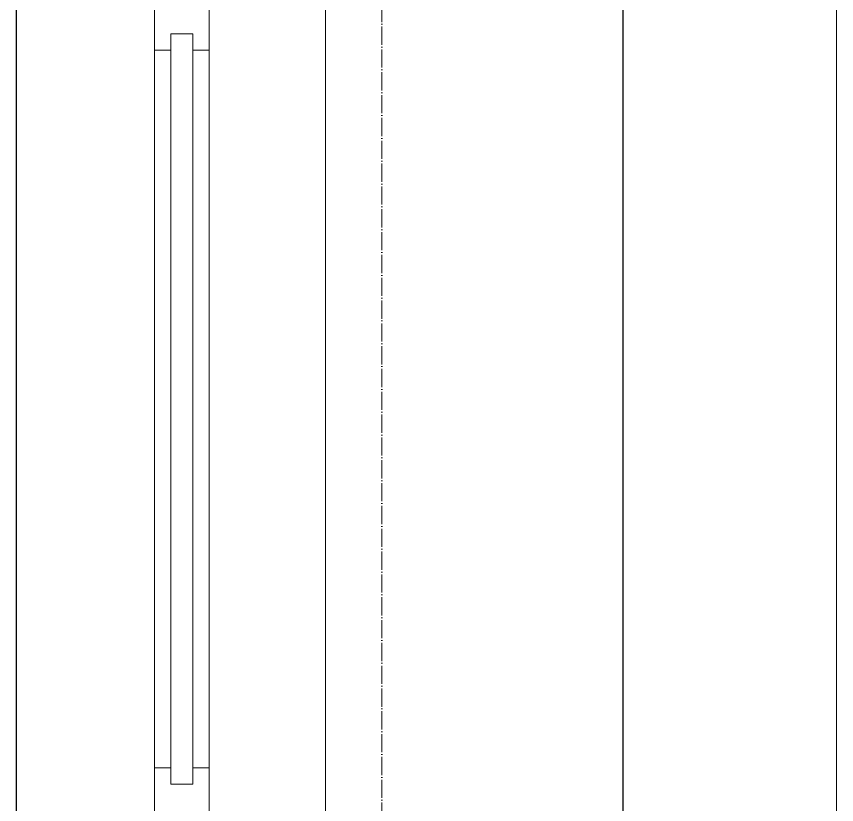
# Model space of a CAD drawing. Header units: millimetres. Extents: x -695119 to 412940, y -249585 to 622758.
# Drawn here: x 11292 to 12194, y -46381 to -45514 of the extents above; entities that cross this region are included whole.
import ezdxf

# ---------------------------------------------------------------- set-up
doc = ezdxf.new("R2010")
doc.units = ezdxf.units.MM
doc.linetypes.add('ADSK_Линия сетки', pattern=[25, 20, -2.5, 0, -2.5])
for name, color, linetype, lineweight in [('Каркас_Импост', 8, 'Continuous', 9), ('Оси', 252, 'Continuous', 9), ('Остекление', 8, 'Continuous', 9), ('Перекрытия', 7, 'Continuous', 18)]:
    doc.layers.add(name, color=color, linetype=linetype, lineweight=lineweight)
doc.layers.add('Стены', color=194, linetype='Continuous')

# ---------------------------------------------------------------- blocks, each defined once
blk = doc.blocks.new('1 этаж')
at = {"layer": 'Каркас_Импост', "color": 251, "lineweight": 18, "true_color": 0x636466}
for p, q in [((-33505.8, -126647.37), (-33505.8, -126728.37)), ((-33445.8, -126710.37), (-33445.8, -126647.37)), ((-33487.8, -126728.37), (-33487.8, -126710.37)), ((-33487.8, -126710.37), (-33463.8, -126710.37)), ((-33463.8, -126710.37), (-33463.8, -126728.37)), ((-33445.8, -126710.37), (-33445.8, -126728.37)), ((-33505.8, -126728.37), (-33487.8, -126728.37)), ((-33463.8, -126728.37), (-33445.8, -126728.37)), ((-33505.8, -127517.7), (-33505.8, -127593.7)), ((-33487.8, -127517.7), (-33505.8, -127517.7)), ((-33487.8, -127535.7), (-33487.8, -127517.7)), ((-33463.8, -127517.7), (-33445.8, -127517.7)), ((-33463.8, -127535.7), (-33463.8, -127517.7)), ((-33445.8, -127517.7), (-33445.8, -127535.7)), ((-33463.8, -127535.7), (-33487.8, -127535.7)), ((-33445.8, -127575.7), (-33445.8, -127535.7))]:
    blk.add_line(p, q, dxfattribs=at)
at = {"layer": 'Каркас_Импост', "color": 251, "true_color": 0x636466}
for p, q in [((-33505.8, -127517.7), (-33505.8, -126728.37)), ((-33445.8, -126728.37), (-33445.8, -127517.7))]:
    blk.add_line(p, q, dxfattribs=at)
at = {"layer": 'Оси', "color": 251, "linetype": 'ADSK_Линия сетки', "true_color": 0x636466}
blk.add_line((-33255.8, -96281.44), (-33255.8, -160943.05), dxfattribs=at)
at = {"layer": 'Остекление', "color": 251, "true_color": 0x636466}
for p, q in [((-33463.8, -127535.7), (-33463.8, -126710.37)), ((-33487.8, -127517.7), (-33487.8, -126728.37))]:
    blk.add_line(p, q, dxfattribs=at)
at = {"layer": 'Перекрытия', "color": 251, "true_color": 0x636466}
for p, q in [((-32755.8, -132645.37), (-32755.8, -120157.37)), ((-33317.8, -126647.37), (-33317.8, -129347.37))]:
    blk.add_line(p, q, dxfattribs=at)
at = {"layer": 'Стены', "color": 251, "true_color": 0x636466}
for p, q in [((-33657.8, -129347.37), (-33657.8, -126647.37)), ((-32990.8, -126647.37), (-32990.8, -129347.37))]:
    blk.add_line(p, q, dxfattribs=at)

msp = doc.modelspace()

# ---------------------------------------------------------------- block references
msp.add_blockref('1 этаж', (44950.089, 81176.937))

doc.saveas('drawing.dxf')
